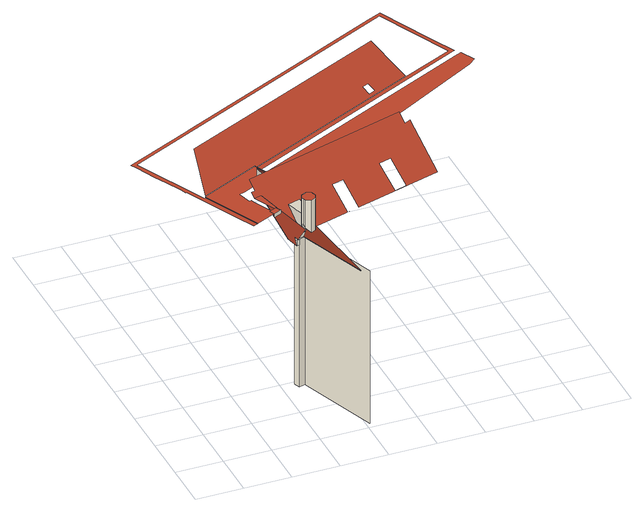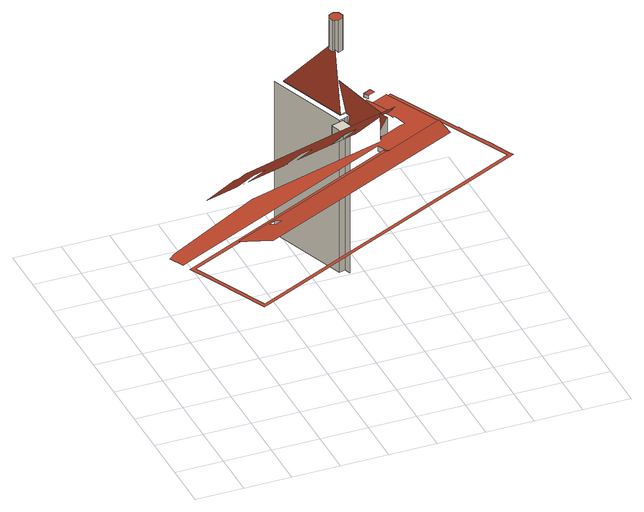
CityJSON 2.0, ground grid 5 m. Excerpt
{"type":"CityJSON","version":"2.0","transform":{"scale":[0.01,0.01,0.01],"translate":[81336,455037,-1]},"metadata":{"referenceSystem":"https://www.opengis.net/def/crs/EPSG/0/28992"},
"CityObjects":{
"building1":{"type":"Building","attributes":{"Volume":104797.07,"Dakoppervlakte":8542.52,"Muuroppervlakte":13883.88,"Vloeroppervlakte":5073.26,"hoogte_Z_max_in_m_NAP":34.28,"GEB_DOEL":"kantoorfunctie - kantoorfunctie,woonfunctie","yearOfConstruction":1620,"measuredHeight":34.75},"children":["building1-1"],"geometry":[{"type":"MultiSurface","lod":"2","boundaries":[[[0,1,2,3]],[[4,5,1,0]],[[6,7,5,4]],[[3,2,8,9]],[[10,11,7,6]],[[9,8,12,13]],[[2,1,5,7,11,14,15,16,17,12,8]],[[13,12,17,18]],[[19,14,11,10]],[[18,17,16,20]],[[21,15,14,19]],[[20,16,15,21]],[[22,23,24,25]],[[26,23,22,27]],[[19,28,29,18,20,21]],[[30,24,23,26]],[[31,32,33,34,35]],[[32,31,36]],[[33,37,38,39,40,41,42,34]],[[43,39,38]],[[44,41,40]],[[29,45,39,43]],[[41,44,46,47]],[[48,49,47,50]],[[28,51,45,29]],[[50,47,46,52,53]],[[54,55,56,57]],[[57,58,54]],[[53,52,59,60]],[[61,62,63]],[[55,54,64]],[[65,66,62,61]],[[62,66,67,63]],[[68,69,70,71]],[[72,73,74,70]],[[75,73,72,76,77]],[[67,66,65]],[[72,70,69,78,79,80,36,81,82,83,84,85,56,55,64,86,87,88,89,90,76]],[[91,58,92,93,94,35,34,42,95,96,97],[98,99,100,101],[67,65,61,63],[102,103,104,105]],[[106,107,108,109,110,111,112,113,114,115,116,117,118,119,120,121,122,123,124,125,126,127,128,129,130,131,132,133,74,73]],[[71,134,135,136,137,138,68],[139,140,141,142]]],"semantics":{"surfaces":[{"type":"WallSurface"},{"type":"RoofSurface"}],"values":[0,0,0,0,0,0,1,0,0,0,0,0,1,0,1,0,1,0,1,0,0,0,0,0,0,0,0,1,0,null,0,null,null,0,0,0,null,1,1,1,1]}}]},
"building1-1":{"type":"BuildingInstallation","parents":["building1"],"geometry":[{"type":"MultiSurface","lod":"2","boundaries":[[[62,66,67,63]],[[65,66,62,61]],[[67,66,65]],[[61,62,63]]],"semantics":{"surfaces":[{"type":"RoofSurface"},{"type":"WallSurface"}],"values":[0,1,1,1]}}]}
},
"vertices":[
[970,347,2311],[970,347,2592],[961,371,2592],[961,371,2278],[981,320,2274],[981,320,2592],[1031,298,2225],[1031,298,2592],[983,421,2592],[983,421,2228],[1082,318,2227],[1082,318,2592],[1034,441,2592],[1034,441,2227],[1095,348,2592],[1103,368,2592],[1084,419,2592],[1065,427,2592],[1065,427,2257],[1095,348,2257],[1084,419,2232],[1103,368,2230],[918,936,2074],[998,974,2074],[973,1027,2074],[893,989,2074],[998,974,2036],[918,936,2036],[1460,104,1801],[1185,851,1801],[973,1027,2036],[979,1065,2036],[993,1036,2036],[1010,1044,2036],[944,1329,2036],[866,1306,2036],[979,1065,1992],[1107,627,2036],[1117,827,1801],[1119,827,1793],[1106,883,1793],[1132,892,1680],[1099,1034,1680],[1119,827,1801],[1132,892,1793],[1185,851,1793],[1161,902,1793],[1161,902,1680],[1137,968,53],[1137,968,1680],[1161,902,53],[1460,104,1793],[1227,925,1793],[1227,925,53],[1089,1610,2062],[1089,1610,1992],[1005,1581,1992],[1005,1581,2173],[1044,1490,2173],[1541,67,1793],[1541,67,53],[1259,1084,1682],[1259,1084,1901],[1202,1276,1901],[1116,1684,1992],[1389,1122,1682],[1389,1122,1901],[1332,1314,1901],[1110,1875,2002],[1110,1875,1992],[1117,1860,1992],[1117,1860,1994],[1139,1813,1992],[1139,1813,1980],[1117,1860,1980],[1139,1813,1935],[1171,1744,1992],[1171,1744,1935],[471,1575,1992],[755,970,1992],[759,962,1992],[866,1306,1992],[854,1347,1992],[827,1339,1992],[784,1488,1992],[851,1508,1992],[2635,2133,1992],[3675,2710,1992],[3748,2774,1992],[3676,2927,1992],[3629,2905,1992],[2627,1958,2173],[871,1439,2173],[894,1359,2083],[854,1347,2083],[2857,1554,1680],[2722,1908,2092],[2660,1879,2081],[2403,1631,1901],[2488,1448,1683],[2363,1411,1683],[2278,1594,1901],[1846,1466,1901],[1925,1279,1681],[1803,1243,1680],[1724,1430,1901],[3594,2978,1980],[3636,2998,1980],[3519,3247,1980],[3493,3304,1980],[3229,3869,1980],[3077,3797,1980],[2409,3483,1980],[2330,3445,1980],[776,2714,1980],[718,2686,1980],[31,2363,1980],[67,2288,1980],[162,2088,1980],[228,1950,1980],[307,1787,1980],[336,1725,1980],[341,1727,1980],[587,1204,1980],[614,1147,1980],[708,948,1980],[755,970,1980],[471,1575,1980],[459,1570,1980],[87,2348,1980],[2650,3558,1980],[3206,3819,1980],[3582,3016,1980],[3027,2756,1980],[3027,2756,1994],[2982,2852,2045],[2841,3151,2200],[568,2084,2200],[471,1575,2002],[2617,2692,2049],[2653,2616,2009],[2586,2585,2009],[2550,2661,2049]
]}
